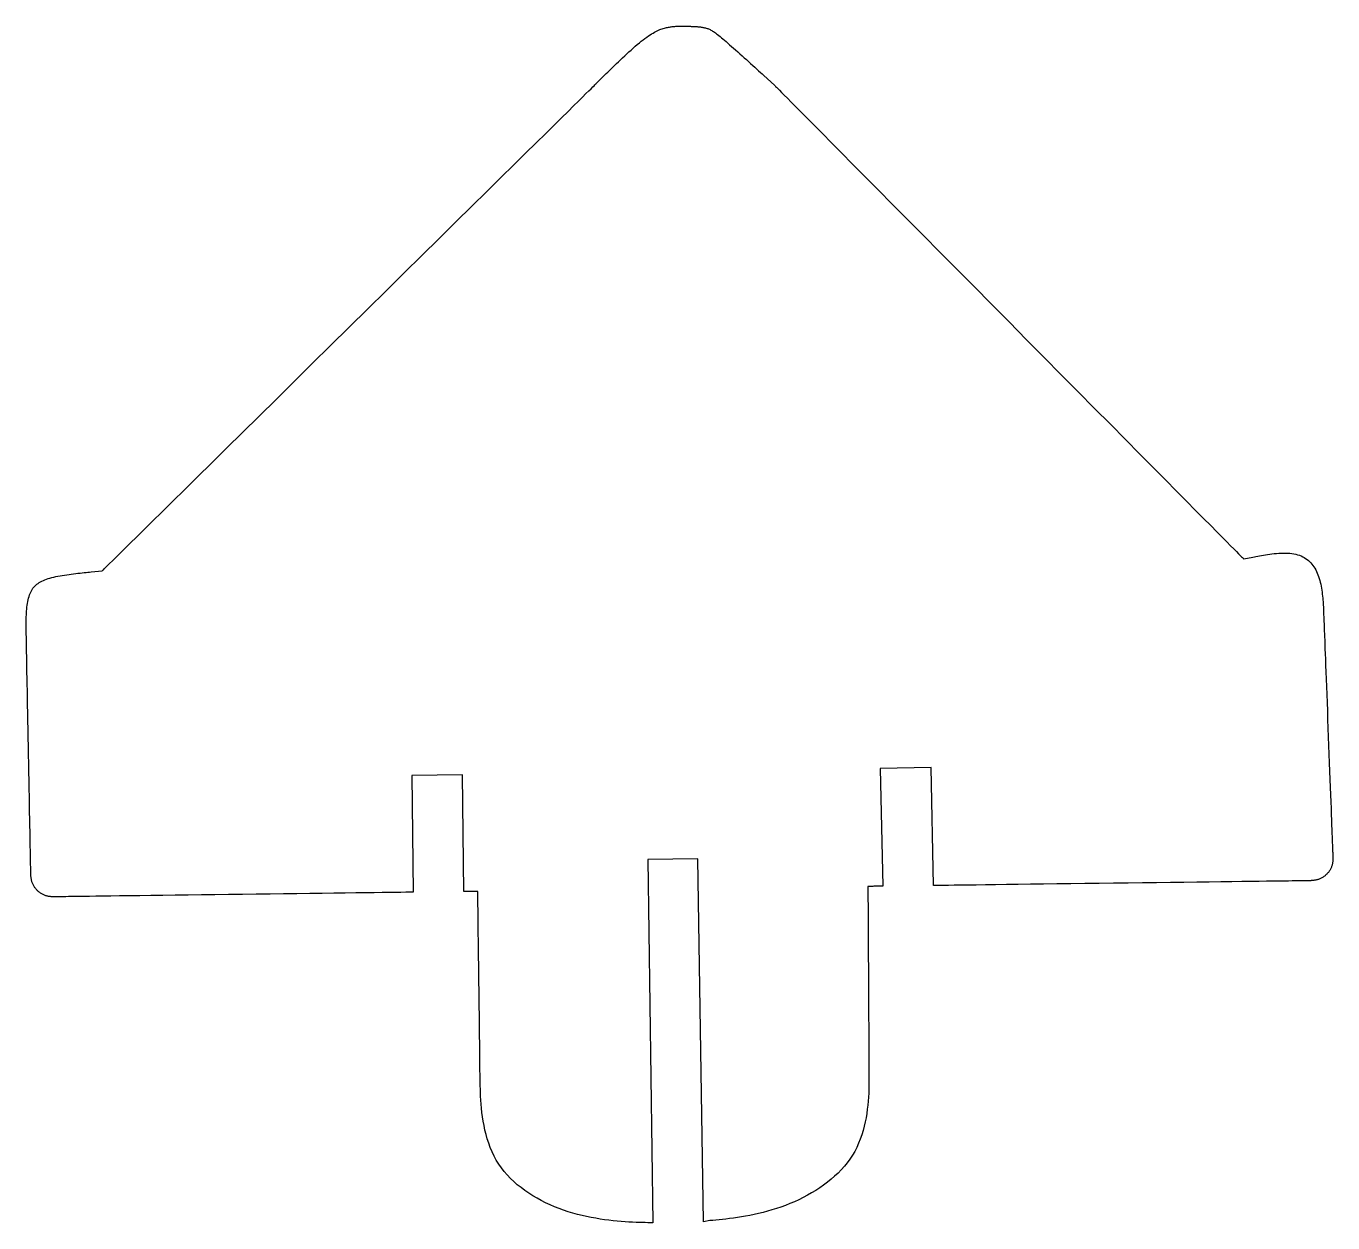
# Model space of a CAD drawing. Header units: millimetres. Extents: x 26 to 901, y 18 to 261.
# Drawn here: x 763 to 884.5, y 149.9 to 261.1 of the extents above; entities that cross this region are included whole.
import ezdxf

# ---------------------------------------------------------------- set-up
doc = ezdxf.new("R2010")
doc.units = ezdxf.units.MM

msp = doc.modelspace()

# ---------------------------------------------------------------- linework, layer by layer
at = {"flags": 128}
msp.add_lwpolyline([(821.287384, 149.918776), (820.825526, 149.934979), (820.576612, 149.939383), (820.308175, 149.945263), (820.021335, 149.953192), (819.717208, 149.963745), (819.396916, 149.977499), (819.061574, 149.995029), (818.7123, 150.016907), (818.350214, 150.043712), (817.976434, 150.076017), (817.592077, 150.114396), (817.198261, 150.159426), (816.796106, 150.211681), (816.386729, 150.271736), (815.971247, 150.340167), (815.550782, 150.417549), (815.126447, 150.504456), (814.699364, 150.601465), (814.27065, 150.709147), (813.841423, 150.828081), (813.412785, 150.958753), (812.985762, 151.101297), (812.561368, 151.255758), (812.140613, 151.422182), (811.72451, 151.600616), (811.314068, 151.791104), (810.910302, 151.993693), (810.514219, 152.208429), (810.126834, 152.435358), (809.749156, 152.674524), (809.382198, 152.925975), (809.026971, 153.189757), (808.684487, 153.465913), (808.355757, 153.754492), (808.041791, 154.055539), (807.743602, 154.369099), (807.4622, 154.695217), (807.198599, 155.033941), (806.953808, 155.385316), (806.728839, 155.749388), (806.524364, 156.125881), (806.339698, 156.513235), (806.173813, 156.909568), (806.025686, 157.312998), (805.894288, 157.721644), (805.778596, 158.133623), (805.677583, 158.547055), (805.590224, 158.960056), (805.515492, 159.370746), (805.452363, 159.777242), (805.39981, 160.177663), (805.356809, 160.570127), (805.322331, 160.952752), (805.295353, 161.323657), (805.274848, 161.680959), (805.259792, 162.022777), (805.249158, 162.34723), (805.24192, 162.652434), (805.237052, 162.936509), (805.212249, 164.857111), (805.212244, 164.857442), (805.212215, 164.859755), (805.212134, 164.866036), (805.211978, 164.878265), (805.211719, 164.898426), (805.211333, 164.928503), (805.210795, 164.970479), (805.210079, 165.026336), (805.209159, 165.098058), (805.208011, 165.187629), (805.206608, 165.29703), (805.204926, 165.428245), (805.202938, 165.583259), (805.200621, 165.764051), (805.197946, 165.972608), (805.19489, 166.210911), (805.191428, 166.480944), (805.187533, 166.78469), (805.183181, 167.124131), (805.178346, 167.501252), (805.173015, 167.917043), (805.167226, 168.36853), (805.16103, 168.851747), (805.154478, 169.362727), (805.147621, 169.897504), (805.140511, 170.452113), (805.133196, 171.022586), (805.125729, 171.604959), (805.118159, 172.195262), (805.11054, 172.789533), (805.10292, 173.383804), (805.095351, 173.974108), (805.087884, 174.55648), (805.08057, 175.126953), (805.073458, 175.681562), (805.066602, 176.21634), (805.06005, 176.72732), (805.053854, 177.210536), (805.048065, 177.662023), (805.042734, 178.077815), (805.037899, 178.454935), (805.033547, 178.794377), (805.029652, 179.098123), (805.02619, 179.368155), (805.023134, 179.606458), (805.02046, 179.815016), (805.018142, 179.995808), (805.016154, 180.150822), (805.014471, 180.282037), (805.013069, 180.391438), (805.011921, 180.481008), (805.011001, 180.552731), (805.010285, 180.608588), (805.009746, 180.650564), (805.009361, 180.680641), (805.009103, 180.700802), (805.008945, 180.713031), (805.008865, 180.719311), (805.008835, 180.721625), (805.008831, 180.721955), (805.008778, 180.721955), (805.008406, 180.72195), (805.007395, 180.721938), (805.005427, 180.721913), (805.00218, 180.721871), (804.99734, 180.721809), (804.990584, 180.721724), (804.981592, 180.721608), (804.970048, 180.721462), (804.955631, 180.721277), (804.93802, 180.721054), (804.9169, 180.720785), (804.891949, 180.720467), (804.862849, 180.720096), (804.829278, 180.719668), (804.790921, 180.71918), (804.747456, 180.718626), (804.698564, 180.718003), (804.643927, 180.717308), (804.583224, 180.716534), (804.516298, 180.715682), (804.443626, 180.714757), (804.365846, 180.713766), (804.283599, 180.712718), (804.197519, 180.711623), (804.108249, 180.710485), (804.016424, 180.709316), (803.922684, 180.708122), (803.827668, 180.706911), (803.710098, 180.705415), (803.589241, 191.555637), (798.869534, 191.503067), (798.990378, 180.653957), (798.703085, 180.641045), (798.312531, 180.636037), (797.862001, 180.63026), (797.347211, 180.623658), (796.763878, 180.616178), (796.107717, 180.607764), (795.374445, 180.598361), (794.559778, 180.587914), (793.661573, 180.576397), (792.686258, 180.56389), (791.642397, 180.550504), (790.538563, 180.536349), (789.383321, 180.521535), (788.185238, 180.506172), (786.952884, 180.49037), (785.694827, 180.474237), (784.419633, 180.457885), (783.135871, 180.441423), (781.85211, 180.424961), (780.576917, 180.408609), (779.31886, 180.392477), (778.086505, 180.376674), (776.888423, 180.36131), (775.733181, 180.346497), (774.629346, 180.332342), (773.585487, 180.318957), (772.61017, 180.30645), (771.711966, 180.294932), (770.897299, 180.284485), (770.164026, 180.275082), (769.507866, 180.266668), (768.924532, 180.259188), (768.409743, 180.252587), (767.959212, 180.246809), (767.568657, 180.241802), (767.233795, 180.237508), (766.950339, 180.233873), (766.714007, 180.230842), (766.520514, 180.22836), (766.365578, 180.226374), (766.244913, 180.224826), (766.154236, 180.223664), (766.089262, 180.222831), (766.045709, 180.222272), (766.019291, 180.221934), (766.005725, 180.22176), (766.000727, 180.221696), (766.000013, 180.221686), (765.76953, 180.218756), (765.733264, 180.218318), (765.693742, 180.217981), (765.651172, 180.217891), (765.605754, 180.218191), (765.557693, 180.219027), (765.507193, 180.220544), (765.454457, 180.222886), (765.399689, 180.226199), (765.343091, 180.230627), (765.284867, 180.236315), (765.225222, 180.243409), (765.164358, 180.252052), (765.10248, 180.262391), (765.03979, 180.274571), (764.976492, 180.288734), (764.912791, 180.305028), (764.848889, 180.323597), (764.784989, 180.344585), (764.721296, 180.368138), (764.658013, 180.3944), (764.595327, 180.423474), (764.533363, 180.455291), (764.472228, 180.48974), (764.412032, 180.526709), (764.352882, 180.566088), (764.294888, 180.607766), (764.238156, 180.651629), (764.182796, 180.697568), (764.128914, 180.745471), (764.07662, 180.795228), (764.026023, 180.846725), (763.97723, 180.899853), (763.930349, 180.9545), (763.885489, 181.010554), (763.842758, 181.067905), (763.802265, 181.126441), (763.764118, 181.186051), (763.728423, 181.246624), (763.695291, 181.308047), (763.664829, 181.37021), (763.637105, 181.432987), (763.612025, 181.496189), (763.589451, 181.559613), (763.569249, 181.623055), (763.551283, 181.686312), (763.535418, 181.749181), (763.521516, 181.811458), (763.509444, 181.872941), (763.499065, 181.933425), (763.490244, 181.992707), (763.482844, 182.050584), (763.476731, 182.106852), (763.471768, 182.161308), (763.46782, 182.213748), (763.464752, 182.26397), (763.462426, 182.31177), (763.46071, 182.356944), (763.459465, 182.399289), (763.458556, 182.438602), (763.453502, 182.703955), (763.453493, 182.704401), (763.453433, 182.707522), (763.453273, 182.715995), (763.452961, 182.732494), (763.452446, 182.759696), (763.451678, 182.800275), (763.450608, 182.856907), (763.449182, 182.932269), (763.44735, 183.029035), (763.445064, 183.149881), (763.442271, 183.297482), (763.438921, 183.474515), (763.434964, 183.683655), (763.430349, 183.927577), (763.425025, 184.208956), (763.418941, 184.530469), (763.412048, 184.894791), (763.404294, 185.304597), (763.395629, 185.762564), (763.386001, 186.271366), (763.375388, 186.832342), (763.363862, 187.441477), (763.351526, 188.093421), (763.338482, 188.782824), (763.32483, 189.504332), (763.310672, 190.252597), (763.296109, 191.022266), (763.281242, 191.807987), (763.266174, 192.604412), (763.251003, 193.406188), (763.235832, 194.207964), (763.220763, 195.004389), (763.205896, 195.790111), (763.191334, 196.55978), (763.177175, 197.308044), (763.163524, 198.029553), (763.150479, 198.718955), (763.138144, 199.3709), (763.126618, 199.980035), (763.116004, 200.541011), (763.106377, 201.049813), (763.097711, 201.507779), (763.089958, 201.917585), (763.083064, 202.281907), (763.076981, 202.60342), (763.071657, 202.8848), (763.067042, 203.128722), (763.063085, 203.337861), (763.059735, 203.514894), (763.056942, 203.662496), (763.054655, 203.783341), (763.052825, 203.880107), (763.051399, 203.955469), (763.050328, 204.012102), (763.049559, 204.052681), (763.049045, 204.079883), (763.048732, 204.096381), (763.048572, 204.104854), (763.048513, 204.107976), (763.048505, 204.108421), (763.03414, 204.86756), (763.03192, 204.986963), (763.029744, 205.116786), (763.027871, 205.256062), (763.026558, 205.403824), (763.026067, 205.559103), (763.026654, 205.720935), (763.02858, 205.88835), (763.032103, 206.060383), (763.037484, 206.236066), (763.044977, 206.414431), (763.054847, 206.594512), (763.06735, 206.775342), (763.082744, 206.955953), (763.101289, 207.135379), (763.123245, 207.312651), (763.14887, 207.486804), (763.178422, 207.656869), (763.212162, 207.82188), (763.250347, 207.98087), (763.293238, 208.132871), (763.341077, 208.277125), (763.394047, 208.413708), (763.452316, 208.542904), (763.516048, 208.664998), (763.585413, 208.780274), (763.660576, 208.889018), (763.741707, 208.991513), (763.82897, 209.088044), (763.922533, 209.178894), (764.022563, 209.26435), (764.129227, 209.344695), (764.242692, 209.420215), (764.363125, 209.491192), (764.490693, 209.557912), (764.625563, 209.620661), (764.767903, 209.67972), (764.917878, 209.735377), (765.075657, 209.787914), (765.241406, 209.837618), (765.415293, 209.884772), (765.597278, 209.92962), (765.786499, 209.97226), (765.981888, 210.012743), (766.182378, 210.051126), (766.386901, 210.087462), (766.594389, 210.12181), (766.803774, 210.154221), (767.013989, 210.184751), (767.223964, 210.213456), (767.432634, 210.24039), (767.63893, 210.265608), (767.841783, 210.289167), (768.040126, 210.311118), (768.232892, 210.33152), (768.419012, 210.350425), (768.597419, 210.367891), (768.767044, 210.383969), (768.926821, 210.398717), (769.07568, 210.412189), (770.08273, 210.502168), (770.083686, 210.503112), (770.090386, 210.509718), (770.108572, 210.52765), (770.143985, 210.562569), (770.202369, 210.620139), (770.289467, 210.706023), (770.411021, 210.825882), (770.572774, 210.98538), (770.780469, 211.190178), (771.039848, 211.44594), (771.356654, 211.75833), (771.73663, 212.133007), (772.185518, 212.575636), (772.709062, 213.09188), (773.313003, 213.687401), (774.003086, 214.367861), (774.785052, 215.138923), (775.664643, 216.006251), (776.647603, 216.975505), (777.739676, 218.052349), (778.94373, 219.239615), (780.251154, 220.528809), (781.650461, 221.908604), (783.130166, 223.367676), (784.678783, 224.8947), (786.284828, 226.478351), (787.936814, 228.107302), (789.623257, 229.77023), (791.33267, 231.455808), (793.053569, 233.152711), (794.774467, 234.849614), (796.48388, 236.535192), (798.170323, 238.19812), (799.822309, 239.827071), (801.428354, 241.410722), (802.976971, 242.937746), (804.456676, 244.396818), (805.855983, 245.776614), (807.163407, 247.065807), (808.367461, 248.253073), (809.459534, 249.329917), (810.442494, 250.299172), (811.322086, 251.166499), (812.104052, 251.937561), (812.794133, 252.618021), (813.398075, 253.213543), (813.921619, 253.729786), (814.370508, 254.172415), (814.750484, 254.547093), (815.06729, 254.859481), (815.326669, 255.115244), (815.534363, 255.320043), (815.696116, 255.47954), (815.817671, 255.599399), (815.904769, 255.685282), (815.963152, 255.742852), (815.998566, 255.777773), (816.016751, 255.795704), (816.023451, 255.80231), (816.024408, 255.803254), (816.827007, 256.595165), (816.953259, 256.719706), (817.090606, 256.855012), (817.238103, 256.999973), (817.394806, 257.153473), (817.559772, 257.314403), (817.732055, 257.481649), (817.910712, 257.654097), (818.094798, 257.830637), (818.283369, 258.010155), (818.475481, 258.191537), (818.67019, 258.373674), (818.866551, 258.555451), (819.06362, 258.735756), (819.260453, 258.913476), (819.456106, 259.087498), (819.649634, 259.256712), (819.840094, 259.420003), (820.02654, 259.576258), (820.208028, 259.724366), (820.383615, 259.863216), (820.552559, 259.99195), (820.71493, 260.110751), (820.871, 260.220058), (821.021039, 260.32031), (821.165323, 260.411946), (821.304121, 260.495406), (821.437707, 260.571127), (821.566354, 260.639551), (821.690333, 260.701116), (821.809915, 260.756261), (821.925375, 260.805424), (822.036983, 260.849048), (822.145013, 260.887567), (822.249735, 260.921424), (822.351424, 260.951057), (822.450351, 260.976906), (822.546787, 260.999408), (822.641006, 261.019005), (822.733279, 261.036134), (822.823879, 261.051236), (822.913012, 261.064688), (823.000626, 261.076635), (823.086599, 261.087162), (823.170813, 261.09635), (823.253148, 261.104283), (823.333483, 261.111045), (823.4117, 261.116721), (823.48768, 261.121392), (823.561302, 261.125143), (823.632446, 261.128058), (823.700995, 261.13022), (823.766827, 261.131712), (823.829823, 261.132617), (823.889865, 261.133021), (823.946832, 261.133006), (824.000604, 261.132656), (824.051061, 261.132054), (824.098086, 261.131285), (824.141557, 261.130431), (824.434172, 261.124059), (824.744987, 261.117259), (824.793886, 261.116175), (824.84712, 261.114909), (824.904362, 261.113381), (824.965285, 261.111512), (825.029563, 261.10922), (825.096866, 261.106427), (825.16687, 261.103052), (825.239247, 261.099016), (825.313669, 261.094239), (825.38981, 261.088641), (825.467343, 261.082141), (825.54594, 261.074661), (825.625275, 261.066119), (825.70502, 261.056436), (825.784849, 261.045533), (825.864433, 261.033329), (825.943447, 261.019744), (826.021564, 261.004698), (826.098455, 260.988113), (826.173793, 260.969906), (826.247409, 260.949944), (826.319746, 260.927867), (826.391406, 260.903263), (826.46299, 260.875717), (826.535101, 260.844814), (826.608336, 260.810142), (826.683301, 260.771286), (826.760593, 260.727833), (826.840816, 260.679368), (826.924569, 260.625478), (827.012454, 260.565748), (827.105072, 260.499766), (827.203025, 260.427117), (827.306913, 260.347386), (827.417337, 260.260162), (827.534899, 260.165028), (827.660199, 260.061571), (827.793839, 259.949379), (827.93642, 259.828036), (828.088543, 259.697129), (828.250517, 259.556494), (828.421479, 259.406969), (828.600278, 259.249642), (828.785759, 259.085601), (828.976771, 258.915933), (829.172158, 258.741726), (829.370766, 258.564068), (829.571443, 258.38405), (829.773036, 258.202754), (829.97439, 258.021274), (830.174353, 257.840694), (830.371771, 257.662103), (830.565492, 257.486589), (830.754358, 257.31524), (830.93722, 257.149144), (831.112924, 256.989389), (831.280315, 256.837063), (831.43824, 256.693253), (831.585545, 256.559047), (832.582825, 255.650174), (832.583735, 255.649257), (832.590096, 255.642836), (832.607361, 255.62541), (832.640985, 255.591476), (832.696419, 255.535528), (832.779115, 255.452067), (832.894526, 255.335588), (833.048104, 255.180587), (833.245302, 254.981564), (833.491572, 254.733014), (833.792367, 254.429433), (834.153139, 254.065321), (834.579342, 253.635173), (835.076427, 253.133486), (835.649846, 252.554758), (836.305052, 251.893485), (837.047499, 251.144165), (837.882637, 250.301295), (838.81592, 249.359372), (839.8528, 248.312892), (840.996003, 247.159104), (842.237351, 245.906263), (843.565939, 244.565374), (844.970862, 243.147445), (846.441215, 241.66348), (847.966091, 240.124485), (849.534588, 238.541466), (851.1358, 236.92543), (852.758822, 235.287381), (854.392748, 233.638328), (856.026675, 231.989273), (857.649697, 230.351225), (859.250909, 228.735189), (860.819406, 227.15217), (862.344282, 225.613176), (863.814635, 224.12921), (865.219557, 222.71128), (866.548146, 221.370392), (867.789494, 220.117551), (868.932697, 218.963763), (869.969577, 217.917283), (870.90286, 216.97536), (871.737998, 216.13249), (872.480444, 215.383169), (873.135651, 214.721897), (873.70907, 214.143169), (874.206155, 213.641482), (874.632356, 213.211333), (874.993129, 212.847221), (875.293925, 212.543641), (875.540195, 212.295091), (875.737393, 212.096067), (875.890971, 211.941067), (876.006382, 211.824588), (876.089077, 211.741125), (876.144511, 211.685179), (876.178134, 211.651244), (876.195401, 211.633818), (876.201762, 211.627399), (876.202672, 211.626481), (877.065184, 211.797452), (877.200858, 211.824288), (877.348442, 211.853141), (877.506904, 211.883464), (877.675218, 211.91471), (877.852353, 211.946329), (878.037281, 211.977776), (878.228973, 212.008501), (878.4264, 212.037959), (878.628531, 212.065601), (878.83434, 212.090879), (879.042797, 212.113247), (879.252872, 212.132157), (879.463537, 212.147061), (879.673763, 212.15741), (879.88252, 212.16266), (880.08878, 212.162262), (880.291514, 212.155666), (880.489693, 212.142327), (880.682288, 212.121698), (880.868268, 212.093231), (881.046802, 212.056494), (881.217832, 212.01153), (881.381496, 211.958495), (881.537931, 211.897548), (881.687278, 211.828849), (881.829672, 211.752553), (881.965255, 211.66882), (882.094162, 211.577808), (882.216532, 211.479674), (882.332504, 211.374577), (882.442215, 211.262674), (882.545805, 211.144125), (882.643409, 211.019087), (882.735168, 210.887719), (882.82122, 210.750176), (882.901702, 210.60662), (882.976753, 210.457207), (883.04651, 210.302095), (883.111112, 210.141443), (883.170698, 209.975408), (883.22542, 209.804259), (883.275486, 209.628699), (883.32112, 209.449542), (883.362544, 209.267601), (883.399982, 209.08369), (883.433657, 208.898622), (883.463792, 208.713211), (883.49061, 208.52827), (883.514333, 208.344613), (883.535187, 208.163053), (883.553391, 207.984404), (883.569172, 207.809479), (883.582752, 207.639092), (883.594352, 207.474057), (883.604197, 207.315185), (883.61251, 207.163293), (883.619514, 207.019192), (883.625432, 206.883696), (883.630486, 206.757619), (883.662693, 205.905392), (883.662711, 205.904941), (883.66283, 205.901783), (883.663154, 205.893214), (883.663784, 205.876525), (883.664823, 205.849012), (883.666374, 205.807967), (883.668539, 205.750686), (883.671418, 205.674461), (883.675115, 205.576586), (883.679734, 205.454355), (883.685374, 205.305063), (883.692138, 205.126001), (883.70013, 204.914466), (883.709451, 204.667749), (883.720204, 204.383146), (883.73249, 204.057949), (883.746412, 203.689453), (883.762071, 203.274951), (883.779571, 202.811737), (883.799014, 202.297105), (883.82045, 201.729703), (883.843727, 201.113587), (883.868639, 200.454173), (883.894984, 199.756872), (883.922554, 199.027096), (883.951147, 198.270258), (883.980559, 197.49177), (884.010583, 196.697045), (884.041017, 195.891495), (884.071655, 195.080533), (884.102293, 194.269571), (884.132726, 193.46402), (884.162751, 192.669296), (884.192162, 191.890808), (884.220755, 191.13397), (884.248326, 190.404194), (884.27467, 189.706893), (884.299582, 189.047478), (884.322859, 188.431364), (884.344296, 187.86396), (884.363738, 187.349329), (884.381239, 186.886115), (884.396898, 186.471613), (884.410819, 186.103117), (884.423106, 185.77792), (884.433858, 185.493317), (884.443178, 185.2466), (884.45117, 185.035064), (884.457935, 184.856003), (884.463576, 184.70671), (884.468193, 184.584479), (884.471891, 184.486605), (884.474771, 184.410379), (884.476935, 184.353098), (884.478486, 184.312054), (884.479525, 184.284541), (884.480156, 184.267852), (884.480479, 184.259283), (884.480599, 184.256125), (884.480616, 184.255674), (884.489293, 184.025364), (884.490633, 183.989124), (884.491947, 183.949631), (884.493077, 183.907088), (884.493866, 183.861696), (884.494157, 183.813659), (884.493796, 183.763178), (884.492622, 183.710455), (884.49048, 183.655691), (884.487212, 183.59909), (884.482663, 183.540855), (884.476675, 183.481184), (884.469091, 183.420283), (884.459753, 183.358353), (884.448506, 183.295596), (884.435192, 183.232214), (884.419655, 183.168409), (884.401738, 183.104383), (884.381283, 183.040339), (884.358133, 182.976478), (884.332133, 182.913003), (884.30317, 182.850101), (884.271321, 182.787899), (884.236706, 182.726508), (884.199448, 182.66604), (884.159667, 182.606606), (884.117486, 182.548319), (884.073025, 182.49129), (884.026406, 182.435631), (883.97775, 182.381455), (883.927179, 182.32887), (883.874815, 182.277991), (883.820778, 182.228929), (883.765191, 182.181795), (883.708173, 182.136702), (883.649849, 182.093761), (883.590337, 182.053082), (883.529761, 182.014781), (883.468241, 181.978965), (883.405899, 181.945749), (883.342856, 181.915242), (883.279249, 181.887517), (883.215262, 181.862475), (883.151101, 181.839978), (883.086966, 181.819885), (883.023058, 181.802061), (882.959581, 181.786363), (882.896735, 181.772655), (882.834724, 181.760796), (882.773747, 181.750649), (882.714008, 181.742075), (882.655708, 181.734933), (882.599047, 181.729086), (882.544231, 181.724394), (882.491459, 181.72072), (882.440932, 181.717923), (882.392854, 181.715865), (882.347426, 181.714407), (882.304849, 181.713411), (882.265326, 181.712737), (881.998577, 181.709278), (881.997832, 181.709268), (881.992617, 181.709201), (881.978461, 181.70902), (881.950896, 181.708666), (881.905451, 181.708083), (881.837655, 181.707214), (881.743039, 181.706), (881.617132, 181.704385), (881.455465, 181.702312), (881.253567, 181.699722), (881.006969, 181.696559), (880.7112, 181.692766), (880.361791, 181.688284), (879.954271, 181.683057), (879.48417, 181.677028), (878.947018, 181.670137), (878.338345, 181.662331), (877.653681, 181.653549), (876.888556, 181.643736), (876.0385, 181.632834), (875.101278, 181.620813), (874.083596, 181.607759), (872.994391, 181.593789), (871.842607, 181.579016), (870.637182, 181.563555), (869.387055, 181.547521), (868.101168, 181.531028), (866.788462, 181.514191), (865.457875, 181.497125), (864.118347, 181.479945), (862.77882, 181.462763), (861.448234, 181.445697), (860.135527, 181.428861), (858.84964, 181.412368), (857.599514, 181.396333), (856.394089, 181.380872), (855.242305, 181.3661), (854.1531, 181.352129), (853.135417, 181.339077), (852.198195, 181.327055), (851.348139, 181.316152), (850.583014, 181.306339), (849.898351, 181.297558), (849.289677, 181.289751), (848.752526, 181.282861), (848.282425, 181.276832), (847.359283, 181.268964), (847.147114, 192.238797), (842.427997, 192.147524), (842.652054, 181.204712), (842.560323, 181.203537), (842.548262, 181.203382), (842.354824, 181.200903), (842.254854, 181.199622), (842.157664, 181.198376), (842.06395, 181.197176), (841.974405, 181.196028), (841.889726, 181.194943), (841.810608, 181.193929), (841.737745, 181.192995), (841.671658, 181.192149), (841.612175, 181.191386), (841.558946, 181.190704), (841.511625, 181.190098), (841.469865, 181.189563), (841.433318, 181.189094), (841.401636, 181.188688), (841.374472, 181.188341), (841.351477, 181.188046), (841.332306, 181.187799), (841.31661, 181.187599), (841.304041, 181.187438), (841.294252, 181.187312), (841.286897, 181.187218), (841.281626, 181.187151), (841.278093, 181.187105), (841.27595, 181.187078), (841.274849, 181.187063), (841.274444, 181.187059), (841.274386, 181.187058), (841.274387, 181.186727), (841.274401, 181.184413), (841.274435, 181.178133), (841.274504, 181.165902), (841.274617, 181.145739), (841.274785, 181.11566), (841.275019, 181.07368), (841.275331, 181.017818), (841.275732, 180.946089), (841.276232, 180.856511), (841.276843, 180.7471), (841.277576, 180.615874), (841.278441, 180.460848), (841.279451, 180.280039), (841.280616, 180.071463), (841.281947, 179.833139), (841.283455, 179.563084), (841.285151, 179.259311), (841.287048, 178.919841), (841.289154, 178.542686), (841.291476, 178.12686), (841.293997, 177.675334), (841.296697, 177.192075), (841.29955, 176.68105), (841.302537, 176.146227), (841.305635, 175.59157), (841.30882, 175.021047), (841.312073, 174.438624), (841.31537, 173.848268), (841.318689, 173.253946), (841.322008, 172.659624), (841.325305, 172.069268), (841.328558, 171.486845), (841.331744, 170.916322), (841.334842, 170.361666), (841.337829, 169.826842), (841.340683, 169.315817), (841.343381, 168.832558), (841.345902, 168.381032), (841.348225, 167.965205), (841.350332, 167.588051), (841.352228, 167.248581), (841.353924, 166.944808), (841.355432, 166.674752), (841.356762, 166.436428), (841.357927, 166.227854), (841.358938, 166.047044), (841.359803, 165.892018), (841.360536, 165.760792), (841.361147, 165.651381), (841.361647, 165.561803), (841.362048, 165.490074), (841.362359, 165.434212), (841.362594, 165.392233), (841.362762, 165.362153), (841.362875, 165.34199), (841.362943, 165.329759), (841.362978, 165.323479), (841.362992, 165.321165), (841.362993, 165.320834), (841.371785, 163.743601), (841.372998, 163.495472), (841.37331, 163.225397), (841.37169, 162.935089), (841.367104, 162.626258), (841.358521, 162.300619), (841.344909, 161.959882), (841.325235, 161.60576), (841.298466, 161.239966), (841.263572, 160.864212), (841.219518, 160.480211), (841.165274, 160.089673), (841.099806, 159.694313), (841.022083, 159.295841), (840.931072, 158.895971), (840.825741, 158.496415), (840.705057, 158.098884), (840.56799, 157.705092), (840.413504, 157.316751), (840.240569, 156.935572), (840.048153, 156.563269), (839.835558, 156.201274), (839.603421, 155.84991), (839.352716, 155.50922), (839.084416, 155.179246), (838.799492, 154.86003), (838.49892, 154.551617), (838.18367, 154.254048), (837.854716, 153.967367), (837.513032, 153.691617), (837.159589, 153.426839), (836.795359, 153.173078), (836.421318, 152.930377), (836.038437, 152.698777), (835.647688, 152.478322), (835.250045, 152.269055), (834.846481, 152.071019), (834.437968, 151.884257), (834.025479, 151.70881), (833.609987, 151.544723), (833.192466, 151.392038), (832.773911, 151.25071), (832.355425, 151.120336), (831.93813, 151.000425), (831.523154, 150.890486), (831.111619, 150.790028), (830.704652, 150.698562), (830.303375, 150.615593), (829.908916, 150.540633), (829.522397, 150.473191), (829.144944, 150.412776), (828.777683, 150.358896), (828.421737, 150.31106), (828.078233, 150.268778), (827.748293, 150.231559), (827.433044, 150.198911), (827.13361, 150.170343), (826.851116, 150.145366), (826.586687, 150.123488), (826.00635, 150.022576), (825.449401, 183.749791), (820.815796, 183.682643), (821.287384, 149.918776)], dxfattribs=at)

doc.saveas('drawing.dxf')
